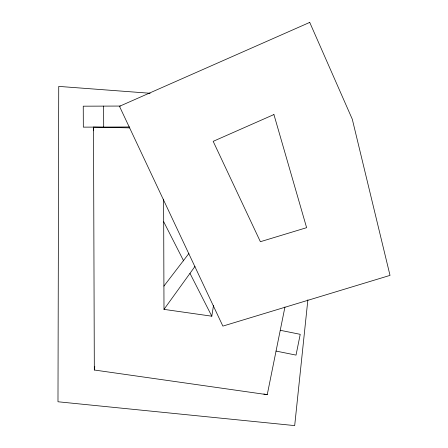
<?xml version="1.0" encoding="UTF-8"?>
<svg xmlns="http://www.w3.org/2000/svg" width="448" height="448" viewBox="0 0 448 448"><rect width="100%" height="100%" fill="white"/><g stroke="black" fill="none" stroke-linecap="round" stroke-linejoin="round"><path stroke-width="0.67" d="M93.436 130.766L93.509 127.109L129.786 127.87M307.871 299.818L294.689 425.6L57.982 401.766L58.733 86.397L150.153 93.268M284.95 307.003L267.243 394.682L94.321 370.009L94.797 366.671M163.621 199.164L163.99 309.372L211.814 316.198L213.506 305.368M163.99 309.372L194.992 266.403M163.912 286.082L188.905 253.473M120.4 106.058L83.25 106.182L83.322 127.142L129.55 126.991M280.252 330.288L300.222 334.326L296.027 355.107L276.052 351.075M263.838 393.999L267.243 394.682M163.694 221.754L183.641 260.898M189.969 273.325L211.814 316.198M103.628 106.114L103.701 127.075M93.509 127.109L94.321 370.009M309.73 22.4L119.482 106.305L222.869 326.105L390.018 275.386L352.29 119.213L309.73 22.4M273.924 114.554L213.175 141.344L260.383 241.707L306.617 227.679L273.924 114.554"/></g></svg>
